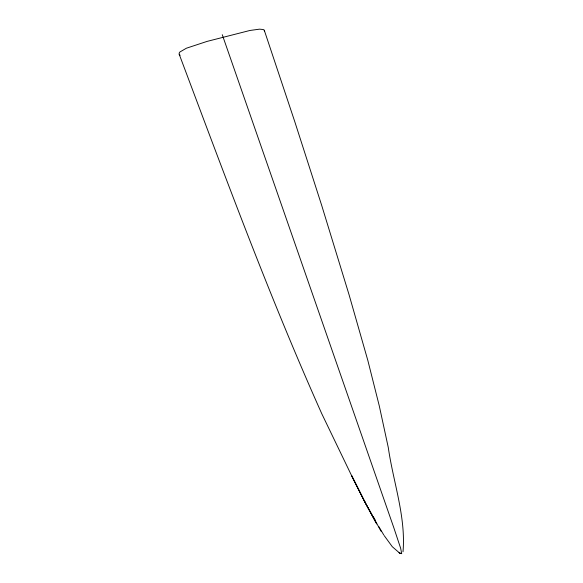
<?xml version="1.0" encoding="UTF-8"?>
<svg xmlns="http://www.w3.org/2000/svg" width="583" height="583" viewBox="0 0 583 583"><rect width="100%" height="100%" fill="white"/><g stroke="black" fill="none" stroke-linecap="round" stroke-linejoin="round"><path stroke-width="0.87" d="M403.013 551.788C406.016 516.749 393.197 481.944 388.293 447.562L379.285 405.906L367.837 360.44L349.093 294.838L321.692 205.391L294.765 121.636L264.267 30.221L263.348 29.551L259.566 29.15L249.939 30.469L207.074 41.4L186.4 48.214L179.928 51.974L179.163 53.14L179.2 54.255C224.579 174.878 269.106 295.996 321.758 413.69L352.781 478.089L365.191 502.641L376.735 523.928L364.404 501.154L351.658 475.684L365.191 502.641L364.404 501.154L381.071 531.295M399.413 552.91L401.716 553.697L400.645 548.239L393.853 527.819L222.261 34.696M399.297 552.779L392.293 546.716L384.204 535.617M179.2 54.255L180.096 55.312M383.774 534.961L378.739 526.515M373.186 516.458L375.292 520.335M264.267 30.221L264.463 31.234M400.608 553.551L399.173 552.764L400.608 553.551"/></g></svg>
